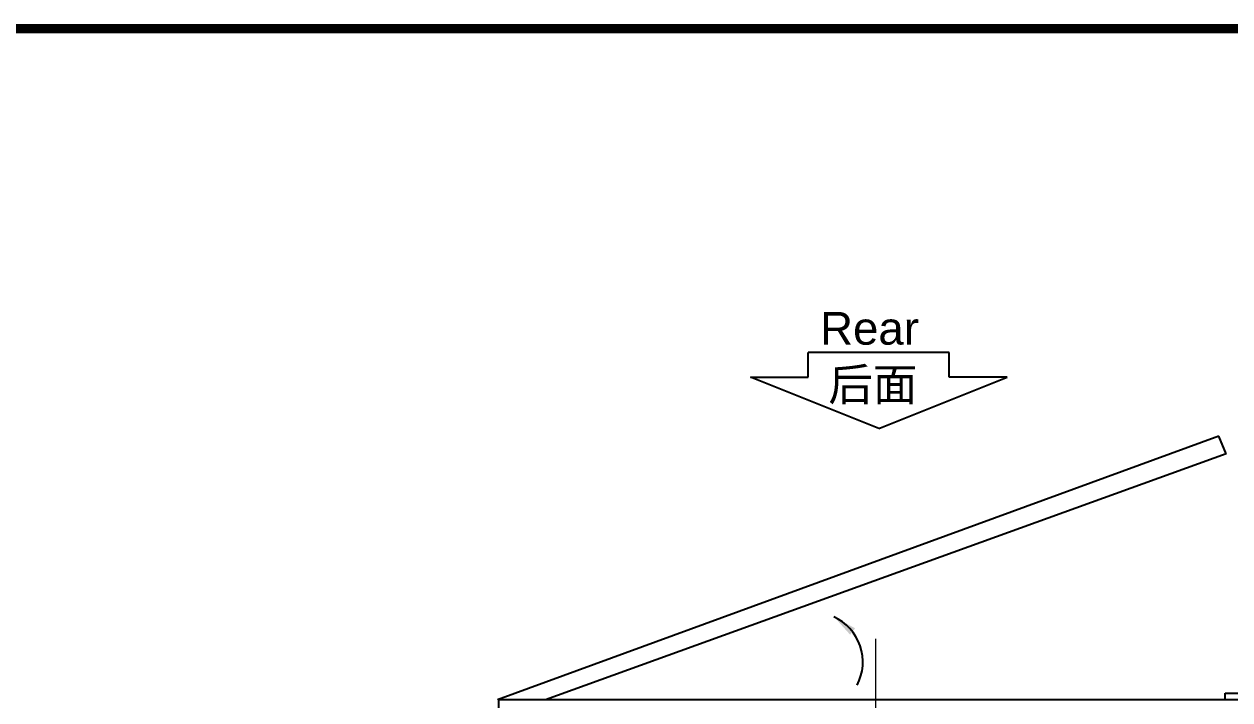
# Model space of a CAD drawing. Extents: x 81444 to 119867, y -54538 to -29386.
# Drawn here: x 83742 to 84998, y -43347 to -42644 of the extents above; entities that cross this region are included whole.
import ezdxf
from ezdxf.enums import TextEntityAlignment as Align
from ezdxf.lldxf.tags import DXFTag

# ---------------------------------------------------------------- set-up
doc = ezdxf.new("R2010")
doc.units = 0
doc.header["$LTSCALE"] = 100
doc.header["$MEASUREMENT"] = 0
for name, color, linetype in [('PANEL', 7, 'Continuous'), ('PARTS', 6, 'Continuous'), ('t', 1, 'Continuous')]:
    doc.layers.add(name, color=color, linetype=linetype)
doc.styles.add('HZ', font='arial.ttf', dxfattribs={"width": 0.7})
doc.styles.get("Standard").update_dxf_attribs({"font": ''})
doc.styles.get('Standard').set_extended_font_data('SimSun')
tags = doc.linetypes.add('CENTER', pattern=[2, 1.25, -0.25, 0.25, -0.25]).pattern_tags.tags
tags[10:11] = [DXFTag(74, 4), DXFTag(75, 0), DXFTag(340, '0'), DXFTag(46, 1.0), DXFTag(50, 0.0), DXFTag(44, 0.0), DXFTag(45, 0.0)]
tags[8:9] = [DXFTag(74, 4), DXFTag(75, 0), DXFTag(340, '0'), DXFTag(46, 1.0), DXFTag(50, 0.0), DXFTag(44, 0.0), DXFTag(45, 0.0)]
tags[6:7] = [DXFTag(74, 4), DXFTag(75, 0), DXFTag(340, '0'), DXFTag(46, 1.0), DXFTag(50, 0.0), DXFTag(44, 0.0), DXFTag(45, 0.0)]
tags[4:5] = [DXFTag(74, 4), DXFTag(75, 0), DXFTag(340, '0'), DXFTag(46, 1.0), DXFTag(50, 0.0), DXFTag(44, 0.0), DXFTag(45, 0.0)]
tags = doc.linetypes.add('HIDDEN', pattern=[0.375, 0.25, -0.125]).pattern_tags.tags
tags[6:7] = [DXFTag(74, 4), DXFTag(75, 0), DXFTag(340, '0'), DXFTag(46, 1.0), DXFTag(50, 0.0), DXFTag(44, 0.0), DXFTag(45, 0.0)]
tags[4:5] = [DXFTag(74, 4), DXFTag(75, 0), DXFTag(340, '0'), DXFTag(46, 1.0), DXFTag(50, 0.0), DXFTag(44, 0.0), DXFTag(45, 0.0)]

# ---------------------------------------------------------------- blocks, each defined once
blk = doc.blocks.new('图框')
at = {"layer": 't', "color": 7, "const_width": 9.62}
blk.add_lwpolyline([(4115.6, -3151.6), (4115.6, 0), (0, 0), (0, -3151.6)], close=True, dxfattribs=at)
at = {"color": 7, "flags": 8}
for tag, p, height in [('DWG.NAME:', (1381.6, -2910.4), 25), ('PROJECTNAME：', (3339.1, -2913.1), 25), ('PROJECTNAME:', (3125.5, -2912.8), 24), ('DWG.NO.:', (3128.2, -3030.4), 24), ('图纸编号', (3315.4, -3052.4), 24), ('FILENO.:', (3128.7, -3106.1), 24), ('文档号', (3317.7, -3124.1), 24)]:
    blk.add_attdef(tag, p, '', height=height, dxfattribs=at)
for tag, height, p in [('SHUFENWANG', 24, (885.8, -2950.4)), ('FANGHOU', 24, (1069.7, -2950.4)), ('RENLIU', 24, (698.2, -2950.4)), ('DANDANLI', 24, (1250, -2950.4)), ('设计时间', 23, (213.9, -2974.9)), ('A', 23, (59.9, -2974.9)), ('刘仁', 23, (698.2, -3002.2)), ('王姝芬', 23, (885.8, -3002.2)), ('侯方', 23, (1069.7, -3002.2)), ('李丹丹', 23, (1250, -3002.2)), ('#10STATIONONTROLCABINETCOVER', 30, (1777.9, -3017.2)), ('PAGEXOFX', 24, (3953.7, -3039.1)), ('REV.', 24, (59.4, -3063)), ('DATE', 24, (208.9, -3063)), ('DESCRIPTION', 24, (451.7, -3063)), ('PREPARED', 24, (698.2, -3063)), ('CHECKED', 24, (885.8, -3063)), ('SIGNED', 24, (1069.7, -3063)), ('APPROVED', 24, (1250, -3063)), ('图纸名称', 30, (1777.9, -3094.7)), ('第几页共几页', 24, (3953.7, -3114.1))]:
    blk.add_attdef(tag, text='', height=height, dxfattribs=at).set_placement(p, align=Align.MIDDLE)
for tag, p in [('图纸名称:', (1377.8, -2965.9)), ('项目名称：', (3121.6, -2984.3)), ('项目名称：', (3325, -2984.3))]:
    blk.add_attdef(tag, text='', height=25, dxfattribs=at).set_placement(p, align=Align.BOTTOM_LEFT)
at = {"color": 7, "width": 0.8, "flags": 8}
blk.add_attdef('HANGZHOUHOLLYSYSAUTOMATIONCO.,LTD.', text='', height=24, dxfattribs=at).set_placement((2770.1, -3045.7), align=Align.MIDDLE)

msp = doc.modelspace()

# ---------------------------------------------------------------- linework, layer by layer
at = {"color": 1, "linetype": 'CENTER', "lineweight": 20}
msp.add_line((84628.7, -44227.6), (84628.7, -43283.7), dxfattribs=at)
at = {"color": 7, "linetype": 'Continuous'}
for p, q in [((84992.5, -43340.4), (85024.5, -43340.4)), ((84992.5, -43347.4), (84992.5, -43340.4)), ((84235.8, -43347.4), (84235.8, -43365.9)), ((85023.2, -43347.4), (84235.8, -43347.4))]:
    msp.add_line(p, q, dxfattribs=at)
at = {"layer": 'PANEL', "linetype": 'HIDDEN'}
for p, q in [((84986.1, -43072.7), (84234.8, -43347.3)), ((84993.8, -43091.2), (84986.1, -43072.7)), ((84993.8, -43091.2), (84285, -43347.4))]:
    msp.add_line(p, q, dxfattribs=at)
at = {"layer": 'PANEL'}
msp.add_arc((84563.8, -43307.9), 51.5, 332.1889, 65.7191, dxfattribs=at)
at = {"layer": 'PANEL', "color": 0, "linetype": 'ByBlock'}
msp.add_solid([(84607.3, -43272.9), (84602.1, -43279.5), (84585.1, -43260.7)], dxfattribs=at)
at = {"layer": 'PARTS', "color": 7}
for p, q in [((84705.2, -42985.6), (84558.5, -42985.6)), ((84558.5, -43011.5), (84558.5, -42985.6)), ((84705.2, -43011.5), (84705.2, -42985.6)), ((84631.9, -43064.8), (84498.2, -43011.5)), ((84498.2, -43011.5), (84558.5, -43011.5)), ((84631.9, -43064.8), (84765.5, -43011.5)), ((84765.5, -43011.5), (84705.2, -43011.5))]:
    msp.add_line(p, q, dxfattribs=at)

# ---------------------------------------------------------------- block references
at = {"color": 1}
msp.add_blockref('图框', (81531.3, -42648.8), dxfattribs=at)

# ---------------------------------------------------------------- texts
at = {"color": 7, "style": 'HZ'}
for s, p in [('Rear', (84570.8, -42977.6)), ('后面', (84579.4, -43036))]:
    msp.add_text(s, height=34, dxfattribs=at).set_placement(p)

doc.saveas('drawing.dxf')
